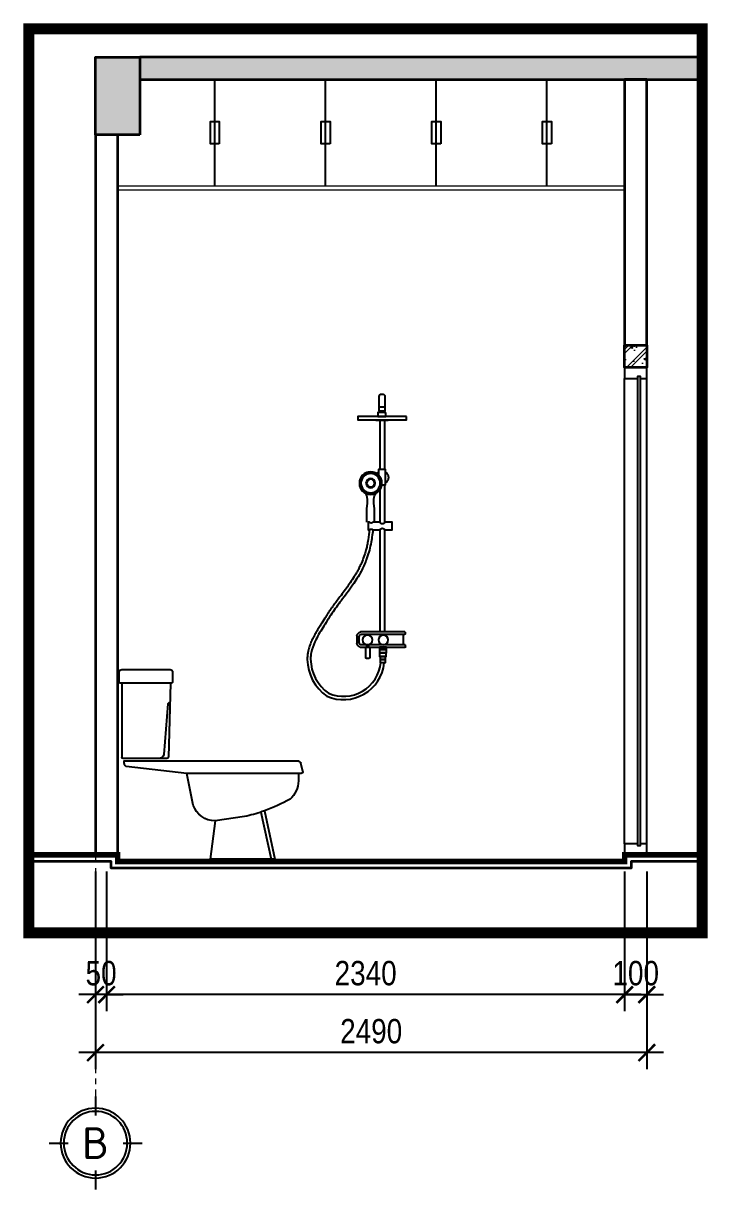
# Model space of a CAD drawing. Header units: inches. Extents: x 236662 to 497023, y -248575 to 81795.
# Drawn here: x 413990 to 417082, y -209111 to -203846 of the extents above; entities that cross this region are included whole.
import ezdxf
from ezdxf.enums import TextEntityAlignment as Align

# ---------------------------------------------------------------- set-up
doc = ezdxf.new("R2010")
doc.units = ezdxf.units.IN
doc.header["$LTSCALE"] = 10
doc.header["$MEASUREMENT"] = 0
doc.linetypes.add('ACAD_ISO02W100', pattern=[15, 12, -3])
doc.linetypes.add('CENTER', pattern=[2, 1.25, -0.25, 0.25, -0.25])
for name, color, linetype in [('01. HP_TEXT', 9, 'Continuous'), ('04. HP_CUA', 153, 'Continuous'), ('07. HP_KY HIEU', 43, 'Continuous'), ('08. HP_DIM', 118, 'Continuous'), ('10. HP_VAT DUNG 1', 144, 'Continuous'), ('TEXT', 2, 'Continuous')]:
    doc.layers.add(name, color=color, linetype=linetype)
for name, color, linetype, lineweight in [('02. HP_BE TONG', 1, 'Continuous', 35), ('03. HP_TUONG', 2, 'Continuous', 35), ('05. HP_TRUC', 251, 'CENTER', 5), ('06. HP_THAY 1', 134, 'Continuous', 15), ('06. HP_THAY 2', 147, 'Continuous', 13), ('09_HP_HATCH', 8, 'Continuous', 5)]:
    doc.layers.add(name, color=color, linetype=linetype, lineweight=lineweight)
doc.styles.add('ISOCP50', font='isocpeur.ttf')
doc.styles.add('text2', font='VHELVCN.TTF')
doc.dimstyles.new('AL-100 (1-50)', dxfattribs={"dimscale": 0.5, "dimtxt": 220, "dimasz": 150, "dimexe": 150, "dimexo": 150, "dimgap": 80, "dimtad": 1, "dimdec": 0, "dimzin": 9, "dimtxsty": 'text2', "dimblk": 'ARCHTICK', "dimcen": 1, "dimdle": 150, "dimclrd": 256, "dimclre": 256, "dimclrt": 7, "dimadec": 0, "dimazin": 0, "dimtfac": 1, "dimtdec": 0, "dimtix": 1, "dimtmove": 2, "dimatfit": 3, "dimldrblk": 'ARCHTICK', "dimfxl": 1, "dimtolj": 1, "dimtzin": 0, "dimlwd": -1, "dimlwe": -1, "dimarcsym": 0})

# ---------------------------------------------------------------- blocks, each defined once
blk = doc.blocks.new('_ArchTick')
at = {"color": 0, "linetype": 'ByBlock', "const_width": 0.15}
blk.add_lwpolyline([(-0.5, -0.5), (0.5, 0.5)], dxfattribs=at)
blk = doc.blocks.new('*D720')
at = {"layer": '08. HP_DIM', "transparency": 16777216}
for p, q in [((416806.8, -207674.5), (416806.8, -208305.6)), ((416706.8, -207870.6), (416706.8, -208305.6)), ((416706.8, -208230.6), (416631.8, -208230.6)), ((416706.8, -208230.6), (416806.8, -208230.6)), ((416806.8, -208230.6), (416881.8, -208230.6))]:
    blk.add_line(p, q, dxfattribs=at)
at = {"layer": 'Defpoints', "color": 0, "transparency": 16777216}
for p in [(416806.8, -207599.5), (416706.8, -207795.6), (416806.8, -208230.6)]:
    blk.add_point(p, dxfattribs=at)
at = {"layer": '08. HP_DIM', "transparency": 16777216, "xscale": 75, "yscale": 75, "zscale": 75}
blk.add_blockref('_ArchTick', (416706.8, -208230.6), dxfattribs=at)
at = {"layer": '08. HP_DIM', "transparency": 16777216, "xscale": 75, "yscale": 75, "zscale": 75, "rotation": 180}
blk.add_blockref('_ArchTick', (416806.8, -208230.6), dxfattribs=at)
at = {"layer": '08. HP_DIM', "color": 7, "transparency": 16777216, "insert": (416756.8, -208134.4), "char_height": 110, "attachment_point": 5, "style": 'text2'}
blk.add_mtext('\\A1;100', dxfattribs=at)
blk = doc.blocks.new('*D721')
at = {"layer": '08. HP_DIM', "transparency": 16777216}
for p, q in [((414366.8, -207674.5), (414366.8, -208305.6)), ((416706.8, -207674.5), (416706.8, -208305.6)), ((416781.8, -208230.6), (414291.8, -208230.6))]:
    blk.add_line(p, q, dxfattribs=at)
at = {"layer": 'Defpoints', "color": 0, "transparency": 16777216}
for p in [(414366.8, -207599.5), (416706.8, -207599.5), (414366.8, -208230.6)]:
    blk.add_point(p, dxfattribs=at)
at = {"layer": '08. HP_DIM', "transparency": 16777216, "xscale": 75, "yscale": 75, "zscale": 75, "rotation": 180}
blk.add_blockref('_ArchTick', (414366.8, -208230.6), dxfattribs=at)
at = {"layer": '08. HP_DIM', "transparency": 16777216, "xscale": 75, "yscale": 75, "zscale": 75}
blk.add_blockref('_ArchTick', (416706.8, -208230.6), dxfattribs=at)
at = {"layer": '08. HP_DIM', "color": 7, "transparency": 16777216, "insert": (415536.8, -208134.4), "char_height": 110, "attachment_point": 5, "style": 'text2'}
blk.add_mtext('\\A1;2340', dxfattribs=at)
blk = doc.blocks.new('*D722')
at = {"layer": '08. HP_DIM', "transparency": 16777216}
for p, q in [((414366.8, -207674.5), (414366.8, -208305.6)), ((414316.8, -207870.6), (414316.8, -208305.6)), ((414316.8, -208230.6), (414241.8, -208230.6)), ((414366.8, -208230.6), (414316.8, -208230.6)), ((414366.8, -208230.6), (414441.8, -208230.6))]:
    blk.add_line(p, q, dxfattribs=at)
at = {"layer": 'Defpoints', "color": 0, "transparency": 16777216}
for p in [(414366.8, -207599.5), (414316.8, -207795.6), (414316.8, -208230.6)]:
    blk.add_point(p, dxfattribs=at)
at = {"layer": '08. HP_DIM', "transparency": 16777216, "xscale": 75, "yscale": 75, "zscale": 75}
blk.add_blockref('_ArchTick', (414316.8, -208230.6), dxfattribs=at)
at = {"layer": '08. HP_DIM', "transparency": 16777216, "xscale": 75, "yscale": 75, "zscale": 75, "rotation": 180}
blk.add_blockref('_ArchTick', (414366.8, -208230.6), dxfattribs=at)
at = {"layer": '08. HP_DIM', "color": 7, "transparency": 16777216, "insert": (414341.8, -208134.4), "char_height": 110, "attachment_point": 5, "style": 'text2'}
blk.add_mtext('\\A1;50', dxfattribs=at)
blk = doc.blocks.new('*D723')
at = {"layer": '08. HP_DIM', "transparency": 16777216}
for p, q in [((414316.8, -207674.5), (414316.8, -208567.5)), ((416806.8, -207674.5), (416806.8, -208567.5)), ((416881.8, -208492.5), (414241.8, -208492.5))]:
    blk.add_line(p, q, dxfattribs=at)
at = {"layer": 'Defpoints', "color": 0, "transparency": 16777216}
for p in [(414316.8, -207599.5), (416806.8, -207599.5), (414316.8, -208492.5)]:
    blk.add_point(p, dxfattribs=at)
at = {"layer": '08. HP_DIM', "transparency": 16777216, "xscale": 75, "yscale": 75, "zscale": 75, "rotation": 180}
blk.add_blockref('_ArchTick', (414316.8, -208492.5), dxfattribs=at)
at = {"layer": '08. HP_DIM', "transparency": 16777216, "xscale": 75, "yscale": 75, "zscale": 75}
blk.add_blockref('_ArchTick', (416806.8, -208492.5), dxfattribs=at)
at = {"layer": '08. HP_DIM', "color": 7, "transparency": 16777216, "insert": (415561.8, -208396.3), "char_height": 110, "attachment_point": 5, "style": 'text2'}
blk.add_mtext('\\A1;2490', dxfattribs=at)
blk = doc.blocks.new('grid test1')
at = {"ltscale": 20}
for p, q in [((0, 440), (0, 260)), ((-260, 0), (-440, 0)), ((440, 0), (260, 0)), ((0, -260), (0, -440))]:
    blk.add_line(p, q, dxfattribs=at)
at = {"color": 251, "ltscale": 20, "true_color": 0x636466}
for radius in [330, 300]:
    blk.add_circle((0, 0), radius, dxfattribs=at)
at = {"layer": '01. HP_TEXT', "color": 2, "ltscale": 20, "true_color": 0xf1eb1f, "style": 'ISOCP50'}
blk.add_attdef('GRID', text='', height=300, dxfattribs=at).set_placement((-37, 0), align=Align.MIDDLE_CENTER)
blk = doc.blocks.new('*U308')
for p, q in [((0, 50), (0, 2150)), ((100, 50), (100, 2150))]:
    blk.add_line(p, q)
for points in [[(0, 2150), (60, 2150), (60, 2160), (70, 2160), (70, 2150), (100, 2150), (100, 2200), (0, 2200)], [(0, 0), (100, 0), (100, 50), (70, 50), (70, 40), (60, 40), (60, 50), (0, 50)]]:
    blk.add_lwpolyline(points, close=True)
at = {"color": 8}
blk.add_lwpolyline([(70, 40), (60, 40), (60, 2160), (70, 2160)], close=True, dxfattribs=at)
blk = doc.blocks.new('ÂSDASD')
for p, q in [((-244.9, 774.5), (-12.7, 774.5)), ((-240.4, 774.5), (-230.5, 441)), ((-19.5, 774.5), (-19.5, 440.9)), ((-227.5, 680.9), (-209.3, 452.2)), ((-837.1, 375.7), (-828.3, 413.3)), ((-314.1, 366.9), (-39.5, 398.4)), ((-829.5, 367.5), (-314.2, 367.5)), ((-817.3, 367.5), (-817.3, 333.5)), ((-342.9, 224.1), (-314.2, 367.5)), ((-664.5, 198.8), (-711.6, -19.5)), ((-648.1, 192.8), (-694, -19.5)), ((-574.7, 173.1), (-441.2, 153.7)), ((-441.2, 153.7), (-418.3, -19.5)), ((-711.6, -19.5), (-418.3, -19.5))]:
    blk.add_line(p, q)
for points in [[(-249.4, 824.7), (-249.4, 778.6)], [(-19.6, 836.7), (-237.8, 836.7)], [(-8.1, 778.7), (-8.1, 825.4)], [(-223.6, 434.4), (-26.3, 434.4)]]:
    blk.add_lwpolyline(points)
blk.add_lwpolyline([(-818.8, 423.4), (-29.6, 423.2, -0.280981), (-39.5, 398.4)], format="xyb")
for centre, radius, start, end in [((-237.6, 824.9), 11.9, 91.1944, 180.6866), ((-19.9, 824.9), 11.9, 359.3135, 88.8057), ((-243.1, 781), 6.82, 200.5859, 254.291), ((-14.5, 781), 6.82, 285.7091, 339.4142), ((-237, 677.3), 10.1, 20.5225, 94.3404), ((-811.4, 406.9), 18.1, 114.2352, 159.3064), ((-223.2, 441.7), 7.35, 185.7296, 266.3454), ((-188.2, 456.3), 21.5, 190.9029, 272.8832), ((-26.8, 441.7), 7.35, 273.6547, 353.6909), ((-830.4, 374.3), 6.84, 168.0893, 277.1766), ((-703.3, 335.2), 114.1, 180.8762, 227.7429), ((-294.3, 1175.4), 1044.4, 242.2888, 249.2023), ((-440.4, 256.4), 102.7, 269.5515, 341.6367), ((-294.3, 1175.4), 1044.4, 249.2339, 249.846), ((-483.4, 659.8), 495.2, 249.8272, 259.3799)]:
    blk.add_arc(centre, radius, start, end)
blk = doc.blocks.new('47575677667767')
at = {"ltscale": 0.5}
for p, q in [((250100, -6615.7), (250074, -6615.7)), ((250074.6, -6899.3), (250074.6, -6678)), ((250074.6, -6678), (250097.8, -6678)), ((250097.8, -6678), (250097.8, -6898.6)), ((250097.8, -6898.6), (250097.8, -6899.3)), ((250074.6, -7137.4), (250074.6, -6968.7)), ((250097.8, -6991.4), (250097.8, -7137.4)), ((250074.6, -7632.7), (250074.6, -7172.1)), ((250097.8, -7172.1), (250097.8, -7632.7)), ((249983.6, -7632.7), (250184.4, -7632.7)), ((249981.7, -7641.4), (249981.7, -7634.5)), ((250179.3, -7643.3), (249983.6, -7643.3)), ((249992.2, -7643.3), (249992.2, -7690.9)), ((250190.5, -7679.7), (250190.5, -7654.5)), ((250201.3, -7650), (250201.3, -7684.2)), ((249980.8, -7699.5), (249980.8, -7692.8)), ((249982.7, -7690.9), (250179.3, -7690.9)), ((250185.2, -7701.3), (249982.7, -7701.3)), ((250142.2, -7705.1), (250142.2, -7748.6)), ((250157, -7701.3), (250146, -7701.3)), ((250160.7, -7748.6), (250160.7, -7705.1)), ((250146, -7752.3), (250157, -7752.3))]:
    blk.add_line(p, q, dxfattribs=at)
for points in [[(250074, -6570.2), (250074, -6632.2, 0.414214), (250077.8, -6635.9), (250096.2, -6635.9, 0.414214), (250100, -6632.2), (250100, -6569.7, 0.414214), (250088.8, -6558.5), (250085.3, -6558.5)], [(250113, -7004.9, -3.691708), (250164.4, -7004.9, -1.706693)], [(250424.6, -7756.2, -0.24126), (250336.3, -7922.6, -0.508841), (250077.5, -7772.2, -0.508841)], [(250409.6, -7756, -0.239239), (250328.9, -7909.4, -0.506148), (250092.4, -7770.6)]]:
    blk.add_lwpolyline(points, format="xyb", dxfattribs=at)
for points in [[(249976.6, -6660.7), (250197.2, -6660.7), (250197.2, -6674.9), (249976.6, -6674.9)], [(250069.6, -6642.4), (250106.5, -6642.4), (250106.5, -6660.7), (250069.6, -6660.7)], [(250067, -7701.3), (250099, -7701.3), (250099, -7711.7), (250067, -7711.7)], [(250067.2, -7711.7), (250099, -7711.7), (250099, -7727.2), (250067.2, -7727.2)], [(250068.4, -7727.2), (250099, -7727.2), (250099, -7742.8), (250068.4, -7742.8)], [(250146.7, -7690.9), (250157, -7690.9), (250157, -7701.3), (250146.7, -7701.3)], [(250071, -7742.8), (250095, -7742.8), (250095, -7756.4), (250071, -7756.4)], [(250071.9, -7756.4), (250095, -7756.4), (250095, -7770.6), (250071.9, -7770.6)]]:
    blk.add_lwpolyline(points, close=True, dxfattribs=at)
for points in [[(250088.3, -6968.7), (250071, -6968.7), (250071, -6899.3), (250103.2, -6899.3), (250103.2, -6924.3)], [(250121.2, -7136.9), (250121.2, -7077.3), (250123.3, -7063.2), (250123.9, -7052.9), (250124.5, -7044.9), (250124.3, -7034.4), (250123.3, -7024.6), (250121.5, -7018.1), (250119.9, -7013.6), (250113, -7004.9)], [(250156.2, -7136.9), (250156.2, -7077.3), (250154.1, -7063.2), (250153.5, -7052.9), (250152.9, -7044.9), (250153.1, -7034.4), (250154.1, -7024.6), (250155.9, -7018.1), (250157.5, -7013.6), (250164.4, -7004.9)], [(250074.6, -7172.1), (250041.5, -7172.1), (250041.5, -7137.4), (250074.6, -7137.4)], [(250097.8, -7137.4), (250128.3, -7137.4)], [(250144.2, -7137.4), (250149.5, -7137.4), (250149.5, -7172.1), (250144.2, -7172.1)], [(250128.3, -7172.1), (250097.8, -7172.1)]]:
    blk.add_lwpolyline(points, dxfattribs=at)
for centre, radius in [((250138.7, -6960.9), 51), ((250138.7, -6960.9), 43.5), ((250138.7, -6960.9), 21), ((250138.7, -6960.9), 17.3), ((250081.2, -7668.7), 22.2), ((250152.9, -7668.7), 22.2)]:
    blk.add_circle(centre, radius, dxfattribs=at)
for centre, radius, start, end in [((250085.5, -6570), 11.5, 91.351, 181.351), ((250086.9, -4656.3), 2021.7, 266.873, 273.127), ((250087.1, -6935.6), 29.1, 123.7361, 236.2639), ((250087.1, -6935.6), 29.1, 36.3898, 56.4742), ((250086.2, -7132.1), 12.8, 204.3342, 335.6658), ((250136.3, -7132), 9.64, 214.1306, 325.8694), ((250086.2, -7177.4), 12.8, 24.3342, 155.6658), ((250136.3, -7177.5), 9.64, 34.1306, 145.8694), ((249983.6, -7634.5), 1.87, 90, 180), ((250179.3, -7654.5), 22.5, 11.5936, 76.825), ((249983.6, -7641.4), 1.87, 180, 270), ((250179.3, -7654.5), 11.2, 0, 90), ((250179.3, -7679.7), 11.2, 270, 0), ((250179.3, -7679.7), 22.5, 285.3304, 348.4064), ((249982.7, -7692.8), 1.87, 90, 180), ((249982.7, -7699.5), 1.87, 180, 270), ((250146, -7705.1), 3.74, 90, 180), ((250157, -7705.1), 3.74, 0, 90), ((250146, -7748.6), 3.74, 180, 270), ((250157, -7748.6), 3.74, 270, 0)]:
    blk.add_arc(centre, radius, start, end, dxfattribs=at)
for points, knots in [([(250079.8, -6635.9), (250079.2, -6637.4), (250077.5, -6641.6), (250072.7, -6642), (250069.6, -6642.4)], [0, 0, 0, 0, 4.412344, 12.88897, 12.88897, 12.88897, 12.88897]), ([(250096.2, -6635.9), (250096.8, -6637.4), (250098.6, -6641.6), (250103.3, -6642), (250106.5, -6642.4)], [0, 0, 0, 0, 4.412344, 12.88897, 12.88897, 12.88897, 12.88897]), ([(250128.3, -7172.1), (250131.1, -7193.4), (250137.1, -7239.1), (250155, -7302.3), (250183.1, -7364.8), (250222, -7426.4), (250268.7, -7487.4), (250316, -7549.8), (250353.4, -7612.7), (250390, -7669.6), (250406.6, -7718.9), (250410.2, -7744.9), (250409.6, -7756)], [0, 0, 0, 0, 64.336461, 138.382204, 196.012016, 269.307627, 356.165338, 426.743781, 503.813355, 575.712237, 628.727992, 658.509454, 658.509454, 658.509454, 658.509454]), ([(250143.1, -7170.1), (250145.2, -7185.7), (250147.2, -7201.1), (250150.6, -7221), (250151.4, -7225.6), (250153, -7233.5), (250153.7, -7236.7), (250155.1, -7243.2), (250155.8, -7246.4), (250158.1, -7256), (250159.8, -7262.4), (250164.6, -7279.1), (250167.9, -7289.4), (250175.3, -7309.3), (250179.2, -7319), (250186.3, -7334.6), (250189.2, -7340.6), (250194.7, -7351.5), (250197.3, -7356.4), (250202.7, -7366.1), (250205.5, -7370.9), (250214, -7385.3), (250220.1, -7394.7), (250232, -7412.5), (250237.9, -7420.9), (250249.8, -7437.5), (250255.9, -7445.8), (250268.8, -7462.9), (250275.5, -7471.7), (250287, -7486.8), (250291.7, -7493), (250301.1, -7505.6), (250305.8, -7511.9), (250313.9, -7523), (250317.4, -7527.8), (250322.5, -7535.2), (250324.2, -7537.7), (250329.3, -7545.2), (250332.7, -7550.3), (250339.2, -7560.5), (250342.4, -7565.6), (250352, -7580.9), (250358.2, -7591.1), (250366.3, -7604.1), (250368, -7607), (250371.6, -7612.8), (250373.4, -7615.7), (250378.9, -7624.4), (250382.5, -7630.3), (250388.8, -7641), (250391.4, -7645.6), (250396.6, -7655.2), (250399.2, -7660), (250403.2, -7668.5), (250404.8, -7672), (250407.9, -7679), (250409.3, -7682.6), (250413.4, -7693.3), (250415.8, -7700.6), (250418.9, -7711.5), (250419.8, -7715), (250421, -7720.1), (250421.3, -7721.7), (250422, -7724.7), (250422.3, -7726.3), (250423.1, -7731), (250423.6, -7734.3), (250424.4, -7741), (250424.6, -7744.5), (250424.8, -7750.9), (250424.8, -7753.8), (250424.6, -7756.7)], [0, 0, 0, 0, 47.136875, 47.136875, 61.740994, 61.740994, 71.968173, 71.968173, 82.195352, 82.195352, 102.649711, 102.649711, 135.96328, 135.96328, 168.47851, 168.47851, 189.107263, 189.107263, 206.286421, 206.286421, 223.465579, 223.465579, 257.823895, 257.823895, 288.933317, 288.933317, 320.042739, 320.042739, 353.42864, 353.42864, 376.82097, 376.82097, 400.213301, 400.213301, 417.574727, 417.574727, 426.519042, 426.519042, 444.407672, 444.407672, 462.296301, 462.296301, 498.07356, 498.07356, 508.296457, 508.296457, 518.519355, 518.519355, 538.965149, 538.965149, 554.551562, 554.551562, 570.323734, 570.323734, 581.187382, 581.187382, 592.05103, 592.05103, 613.778326, 613.778326, 624.329937, 624.329937, 628.857836, 628.857836, 633.385735, 633.385735, 642.441533, 642.441533, 651.497331, 651.497331, 658.509454, 658.509454, 658.509454, 658.509454])]:
    blk.add_open_spline(points, degree=3, knots=knots, dxfattribs=at)

msp = doc.modelspace()

# ---------------------------------------------------------------- hatches: boundary and pattern name
at = {"layer": '09_HP_HATCH'}
h = msp.add_hatch(dxfattribs=at)
h.set_pattern_fill('CHAU-01', color=256, scale=15, pattern_type=2)
h.set_pattern_definition([(50, (103301.65, -13728.56), (107.589027, -9.41282), [11.25, -123.75]), (355, (103301.65, -13728.56), (-20.8127, 112.82882), [9, -99]), (100.4514, (103310.61, -13729.34), (86.776407, 103.41593), [9.56103, -105.171317]), (46.1842, (103301.65, -13698.56), (160.086157, -24.82785), [16.875, -185.625]), (96.6356, (103314.99, -13700.63), (140.199406, 146.11768), [14.34154, -157.75695]), (351.1842, (103301.65, -13698.56), (140.19929, 146.11779), [13.5, -148.5]), (21, (103316.65, -13706.06), (89.536058, -60.392834), [11.25, -123.75]), (326, (103316.65, -13706.06), (36.4973, 108.772507), [9, -99]), (71.4514, (103324.11, -13711.09), (126.033394, 48.379575), [9.56103, -105.171317]), (37.5, (103301.646, -13728.56), (1.8239783, 49.934078), [0, -97.8, 0, -100.5, 0, -99.375]), (7.5, (103301.646, -13728.56), (39.460431, 59.161757), [0, -57.3, 0, -95.55, 0, -37.875]), (327.5, (103268.196, -13728.56), (80.0733654, -3.3832308), [0, -37.5, 0, -117, 0, -155.25]), (317.5, (103253.196, -13728.56), (87.477925, 15.015747), [0, -48.75, 0, -77.7, 0, -110.25]), (45, (103301.646, -13728.56), (-45.078057, 45.078057), []), (45, (103301.646, -13710.184), (-45.078057, 45.078057), [])])
h.paths.add_polyline_path([(417056.8, -203999.5), (414516.8, -203999.5), (414516.8, -204099.5), (417056.8, -204099.5)])
h.paths.add_polyline_path([(414516.8, -204349.5), (414316.8, -204349.5), (414316.8, -203999.5), (414516.8, -203999.5)])
h = msp.add_hatch(dxfattribs=at)
h.set_pattern_fill('CHAU-01', color=256, scale=15, pattern_type=2)
h.set_pattern_definition([(50, (308967.03, -288463.41), (107.58903, -9.41282), [11.25, -123.75]), (355, (308967.03, -288463.41), (-20.8127, 112.82882), [9, -99]), (100.4514, (308976, -288464.19), (86.77641, 103.41593), [9.56103, -105.17132]), (46.1842, (308967.03, -288433.41), (160.08616, -24.82785), [16.875, -185.625]), (96.6356, (308980.37, -288435.48), (140.1994, 146.11768), [14.34154, -157.75695]), (351.1842, (308967.03, -288433.41), (140.1993, 146.1178), [13.5, -148.5]), (21, (308982.03, -288440.91), (89.53606, -60.392834), [11.25, -123.75]), (326, (308982.03, -288440.91), (36.4973, 108.77251), [9, -99]), (71.4514, (308989.49, -288445.94), (126.033394, 48.379575), [9.56103, -105.17132]), (37.5, (308967.03, -288463.41), (1.823978, 49.934078), [0, -97.8, 0, -100.5, 0, -99.375]), (7.5, (308967.03, -288463.41), (39.46043, 59.161757), [0, -57.3, 0, -95.55, 0, -37.875]), (327.5, (308933.58, -288463.41), (80.073365, -3.383231), [0, -37.5, 0, -117, 0, -155.25]), (317.5, (308918.58, -288463.41), (87.477925, 15.015747), [0, -48.75, 0, -77.7, 0, -110.25]), (45, (308967.03, -288463.41), (-45.078057, 45.078057), []), (45, (308967.03, -288445.035), (-45.078057, 45.078057), [])])
h.paths.add_polyline_path([(416806.8, -205299.5), (416806.8, -205399.5), (416706.8, -205399.5), (416706.8, -205299.5)])

# ---------------------------------------------------------------- linework, layer by layer
at = {"layer": '02. HP_BE TONG'}
for points in [[(414516.8, -204349.5), (414316.8, -204349.5), (414316.8, -203999.5), (414516.8, -203999.5)], [(417056.8, -203999.5), (414516.8, -203999.5), (414516.8, -204099.5), (417056.8, -204099.5)], [(416806.8, -205299.5), (416806.8, -205399.5), (416706.8, -205399.5), (416706.8, -205299.5)]]:
    msp.add_lwpolyline(points, close=True, dxfattribs=at)
at = {"layer": '02. HP_BE TONG', "const_width": 25}
msp.add_lwpolyline([(417056.8, -207599.5), (416706.8, -207599.5), (416706.8, -207629.5), (414416.8, -207629.5), (414416.8, -207599.5), (414015.5, -207599.5)], dxfattribs=at)
at = {"layer": '02. HP_BE TONG'}
msp.add_lwpolyline([(417056.8, -207629.5), (416736.8, -207629.5), (416736.8, -207659.5), (414386.8, -207659.5), (414386.8, -207629.5), (414015.5, -207629.5)], dxfattribs=at)
at = {"layer": '03. HP_TUONG'}
for points in [[(416806.8, -204099.5), (416706.8, -204099.5), (416706.8, -205299.5), (416806.8, -205299.5)], [(414416.8, -204349.5), (414316.8, -204349.5), (414316.8, -207599.5), (414416.8, -207599.5)]]:
    msp.add_lwpolyline(points, close=True, dxfattribs=at)
at = {"layer": '05. HP_TRUC', "ltscale": 10}
msp.add_line((414316.8, -204259.5), (414316.8, -208690.7), dxfattribs=at)
at = {"layer": '06. HP_THAY 1'}
msp.add_lwpolyline([(416806.8, -205399.5), (416706.8, -205399.5), (416706.8, -207599.5), (416806.8, -207599.5)], close=True, dxfattribs=at)
at = {"layer": '06. HP_THAY 2'}
msp.add_lwpolyline([(416706.8, -204599.8), (414416.8, -204599.8), (414416.8, -204579.8), (416706.8, -204579.8)], close=True, dxfattribs=at)
at = {"layer": '07. HP_KY HIEU'}
for p, q in [((414855.8, -204579.8), (414855.8, -204099.5)), ((415355.8, -204579.8), (415355.8, -204099.5)), ((415855.8, -204579.8), (415855.8, -204099.5)), ((416355.8, -204579.8), (416355.8, -204099.5))]:
    msp.add_line(p, q, dxfattribs=at)
at = {"layer": '07. HP_KY HIEU', "linetype": 'ACAD_ISO02W100', "ltscale": 5, "const_width": 50}
msp.add_lwpolyline([(417056.8, -203871), (414015.5, -203871), (414015.5, -207952.2), (417056.8, -207952.2)], close=True, dxfattribs=at)
at = {"layer": '07. HP_KY HIEU'}
for points in [[(414875.8, -204389.7), (414835.8, -204389.7), (414835.8, -204289.7), (414875.8, -204289.7)], [(415375.8, -204389.7), (415335.8, -204389.7), (415335.8, -204289.7), (415375.8, -204289.7)], [(415875.8, -204389.7), (415835.8, -204389.7), (415835.8, -204289.7), (415875.8, -204289.7)], [(416375.8, -204389.7), (416335.8, -204389.7), (416335.8, -204289.7), (416375.8, -204289.7)]]:
    msp.add_lwpolyline(points, close=True, dxfattribs=at)

# ---------------------------------------------------------------- block references
at = {"layer": '04. HP_CUA'}
msp.add_blockref('*U308', (416706.8, -207599.5), dxfattribs=at)
at = {"layer": '07. HP_KY HIEU', "ltscale": 20}
ref = msp.add_blockref('grid test1', (414316.8, -208900.9), dxfattribs=dict(at, xscale=-0.477750000078231, yscale=0.477750000078231, zscale=0.477750000078231))
ref.add_attrib('GRID', 'B', dxfattribs={"layer": 'TEXT', "ltscale": 20, "height": 143.3, "style": 'ISOCP50'}).set_placement((414316.8, -208900.9), align=Align.MIDDLE_CENTER)
at = {"layer": '10. HP_VAT DUNG 1', "xscale": -1}
for name, p in [('47575677667767', (665698, -198960.9)), ('ÂSDASD', (414415.5, -207599.5))]:
    msp.add_blockref(name, p, dxfattribs=at)

# ---------------------------------------------------------------- dimensions: what is measured, and where the dimension line sits
at = {"layer": '08. HP_DIM'}
for base, p1, p2, picture, middle in [((414316.8, -208230.6), (414366.8, -207599.5), (414316.8, -207795.6), '*D722', (414341.8, -208134.4)), ((414316.8, -208492.5), (416806.8, -207599.5), (414316.8, -207599.5), '*D723', (415561.8, -208396.3)), ((414366.8, -208230.6), (416706.8, -207599.5), (414366.8, -207599.5), '*D721', (415536.8, -208134.4)), ((416806.8, -208230.6), (416706.8, -207795.6), (416806.8, -207599.5), '*D720', (416756.8, -208134.4))]:
    dim = msp.add_linear_dim(base=base, p1=p1, p2=p2, angle=180, dimstyle='AL-100 (1-50)', dxfattribs=at)
    dim.commit()
    dim.dimension.update_dxf_attribs({"geometry": picture, "text_midpoint": middle})

doc.saveas('drawing.dxf')
